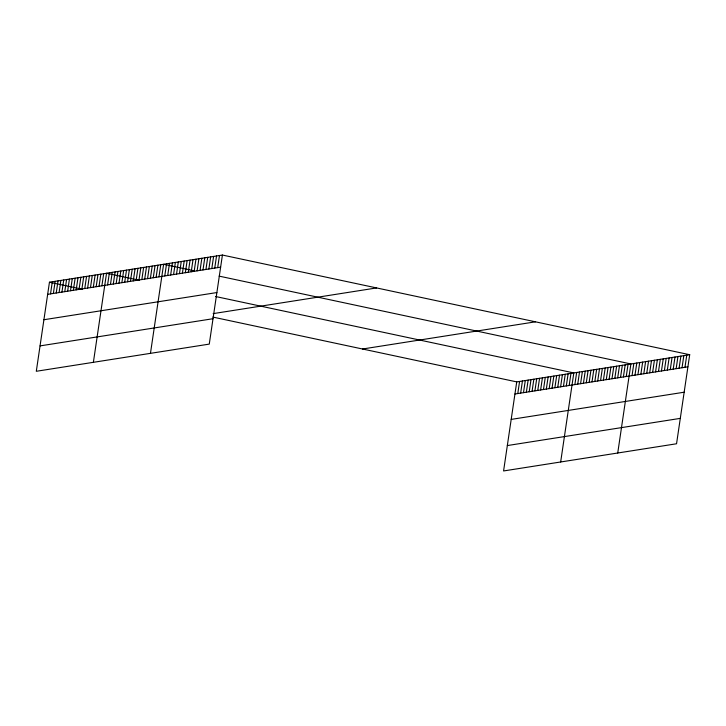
<?xml version="1.0" encoding="UTF-8"?>
<svg xmlns="http://www.w3.org/2000/svg" width="726" height="726" viewBox="0 0 726 726"><rect width="100%" height="100%" fill="white"/><g stroke="black" fill="none" stroke-linecap="round" stroke-linejoin="round"><path stroke-width="1.09" d="M222.419 255.044L49.45 282.233L36.3 371.285L209.269 344.106L222.419 255.044L689.7 354.715L676.55 443.767L503.581 470.956L516.731 381.894L689.7 354.715M50.521 293.885L52.308 281.779M53.37 293.44L55.158 281.334M56.229 292.995L58.016 280.88M59.078 292.542L60.866 280.436M61.937 292.097L63.725 279.982M64.786 291.643L66.574 279.537M67.645 291.199L69.433 279.093M70.495 290.745L72.282 278.639M73.353 290.3L75.141 278.194M76.203 289.855L77.991 277.74M79.061 289.402L80.849 277.296M81.911 288.957L83.699 276.842M84.77 288.503L86.557 276.397M87.619 288.059L89.407 275.953M90.478 287.614L92.266 275.499M93.327 287.16L95.115 275.054M96.177 286.716L97.974 274.6M99.035 286.262L100.823 274.156M101.885 285.817L103.682 273.702M93.382 362.319L106.531 273.257L139.428 280.272M107.593 284.919L109.39 272.813M110.452 284.474L112.24 272.359M113.301 284.02L115.089 271.914M116.16 283.576L117.948 271.46M119.01 283.122L120.797 271.016M121.868 282.677L123.656 270.571M124.718 282.223L126.505 270.117M127.576 281.779L129.364 269.673M130.426 281.334L132.214 269.219M133.285 280.88L135.072 268.774M136.134 280.436L137.922 268.321M138.993 279.982L140.78 267.876M141.842 279.537L143.63 267.431M144.701 279.083L146.489 266.977M147.55 278.639L149.338 266.533M150.409 278.194L152.197 266.079M153.259 277.74L155.046 265.634M156.117 277.296L157.905 265.181M158.967 276.842L160.755 264.736M150.464 353.344L163.613 264.291L194.45 270.862M164.766 275.934L166.553 263.828M167.706 275.472L169.494 263.366M170.646 275.009L172.434 262.903M173.587 274.546L175.374 262.44M176.527 274.083L178.315 261.977M179.467 273.62L181.255 261.514M182.407 273.157L184.195 261.051M185.348 272.704L187.136 260.589M188.288 272.241L190.076 260.126M191.228 271.778L193.016 259.663M194.169 271.315L195.956 259.2M197.109 270.852L198.897 258.746M200.049 270.39L201.837 258.284M202.99 269.927L204.777 257.821M205.93 269.464L207.718 257.358M208.87 269.001L210.658 256.895M211.81 268.538L213.598 256.432M214.751 268.075L216.539 255.969M217.691 267.613L219.479 255.507M517.792 393.556L519.58 381.449M520.651 393.102L522.439 380.996M523.5 392.657L525.288 380.551M526.359 392.212L528.147 380.097M529.209 391.759L530.996 379.653M532.067 391.314L533.855 379.199M534.917 390.86L536.705 378.754M537.775 390.416L539.563 378.31M540.625 389.971L542.413 377.856M543.484 389.517L545.271 377.411M546.333 389.072L548.121 376.957M549.192 388.619L550.98 376.513M552.041 388.174L553.829 376.068M554.9 387.72L556.688 375.614M557.75 387.276L559.537 375.17M560.608 386.831L562.396 374.716M563.458 386.377L565.245 374.271M566.316 385.933L568.104 373.817M569.166 385.479L570.954 373.373M560.663 461.981L573.812 372.928L215.504 296.498M574.874 384.58L576.662 372.474M577.733 384.136L579.52 372.03M580.582 383.691L582.37 371.576M583.441 383.237L585.229 371.131M586.29 382.793L588.078 370.677M589.149 382.339L590.937 370.233M591.999 381.894L593.786 369.788M594.857 381.44L596.645 369.334M597.707 380.996L599.495 368.89M600.565 380.551L602.353 368.436M603.415 380.097L605.203 367.991M606.274 379.653L608.061 367.537M609.123 379.199L610.911 367.093M611.982 378.754L613.769 366.648M614.831 378.31L616.619 366.194M617.69 377.856L619.478 365.75M620.539 377.411L622.327 365.296M623.398 376.957L625.186 364.851M626.248 376.513L628.035 364.407M617.735 453.015L630.894 363.953L219.125 276.125M632.047 375.596L633.834 363.49M634.987 375.142L636.775 363.027M637.927 374.68L639.715 362.564M640.867 374.217L642.655 362.102M643.808 373.754L645.596 361.639M646.748 373.291L648.536 361.185M649.688 372.828L651.476 360.722M652.629 372.365L654.416 360.259M655.569 371.903L657.357 359.797M658.509 371.44L660.297 359.334M661.45 370.977L663.237 358.871M664.39 370.514L666.178 358.408M667.33 370.051L669.118 357.945M670.27 369.598L672.058 357.482M673.211 369.135L674.998 357.02M676.151 368.672L677.939 356.557M679.091 368.209L680.879 356.094M682.032 367.746L683.819 355.64M684.972 367.283L686.76 355.177M47.662 294.339L220.631 267.159M43.914 319.73L216.883 292.551M213.163 313.623L376.622 287.932M40.048 345.894L213.017 318.714M362.528 349.006L535.498 321.818M514.943 394L687.912 366.821M511.195 419.401L684.164 392.212M507.329 445.564L680.298 418.376M49.45 282.233L82.347 289.247M212.818 317.071L516.731 381.894"/></g></svg>
